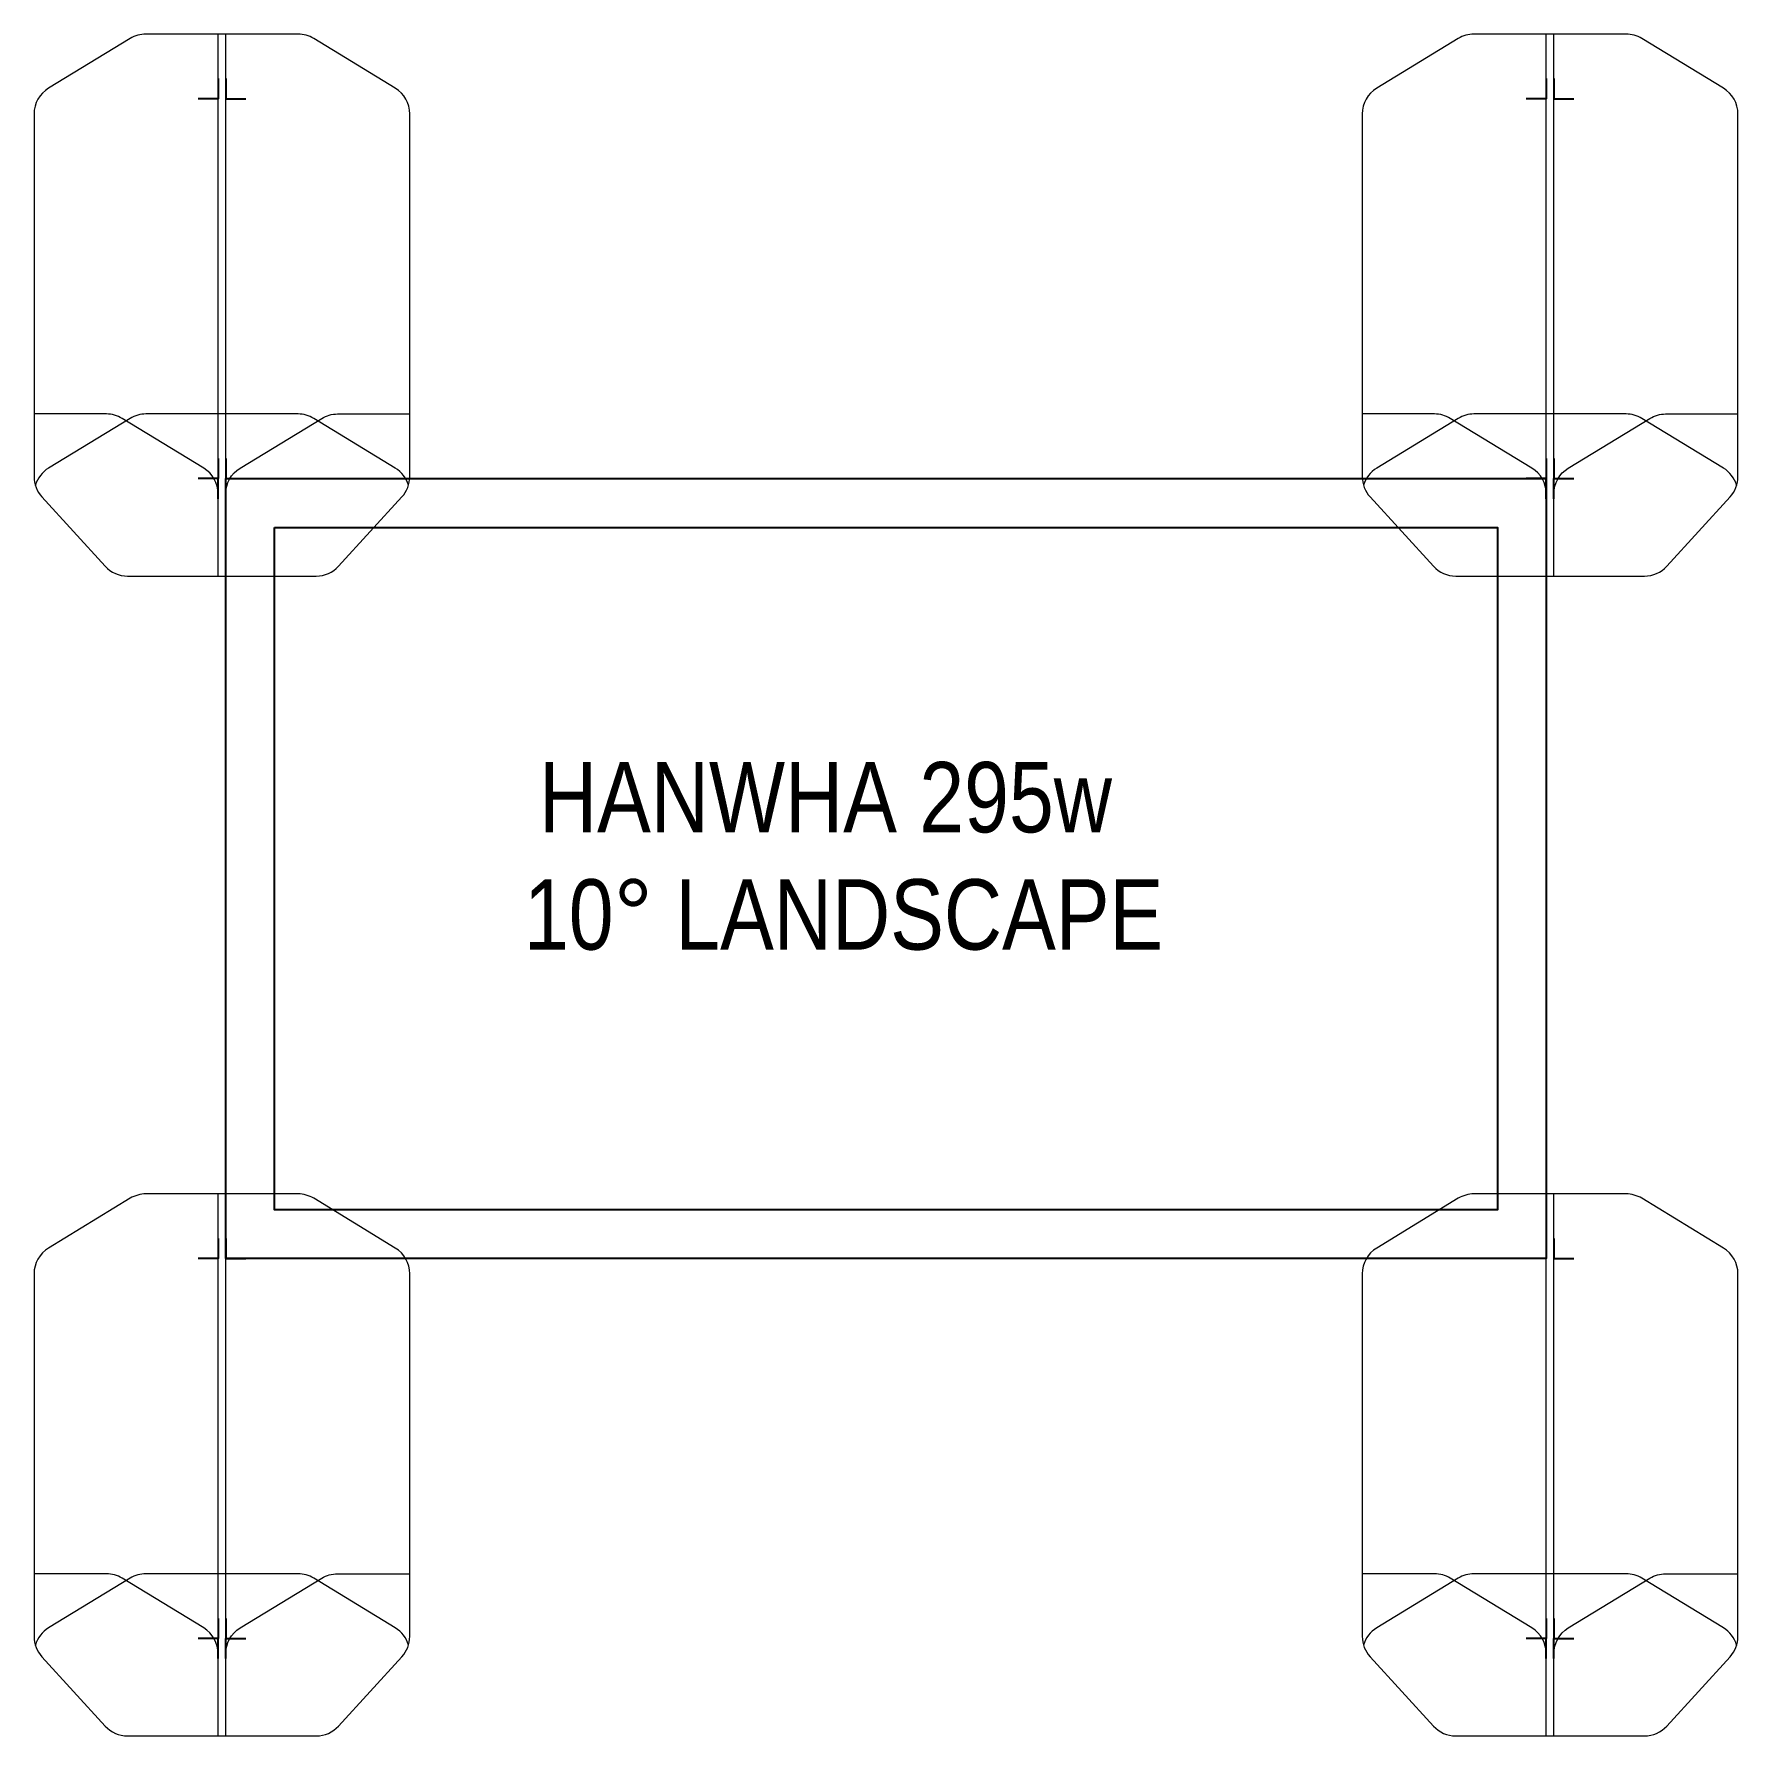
# Model space of a CAD drawing. Header units: feet. Extents: x 3329.6 to 3414.4, y 9286.7 to 9371.4.
import ezdxf

# ---------------------------------------------------------------- set-up
doc = ezdxf.new("R2010")
doc.units = ezdxf.units.FT
doc.header["$MEASUREMENT"] = 0
doc.layers.add('CANADIAN 255', color=7, linetype='Continuous')
doc.layers.add('E - MODULE', color=7, linetype='Continuous')
doc.layers.add('E2-ECOFEET', color=1, linetype='Continuous', lineweight=5)
doc.styles.get("Standard").update_dxf_attribs({"font": 'calibri.ttf'})

# ---------------------------------------------------------------- blocks, each defined once
blk = doc.blocks.new('EcoFoot2+ single')
at = {"layer": 'Defpoints', "color": 251}
for points in [[(-0.188, 19.9), (-0.188, 18.9), (-1.188, 18.9)], [(0.187, 19.9), (0.187, 18.9), (1.188, 18.9)], [(-0.188, 1), (-0.188, 0), (-1.188, 0)], [(0.187, 1), (0.187, 0), (1.188, 0)], [(-0.188, -1), (-0.188, 0), (-1.188, 0)], [(0.187, -1), (0.187, 0), (1.188, 0)]]:
    blk.add_lwpolyline(points, dxfattribs=at)
for p in [(0, 18.9), (0, 0), (0, 0), (0, 0)]:
    blk.add_point(p, dxfattribs=at)
at = {"layer": 'E2-ECOFEET', "color": 42, "linetype": 'Continuous'}
for p, q in [((-0.188, -4.847), (-0.188, 22.117)), ((0.187, -4.847), (0.187, 22.117)), ((-0.188, 0.101), (-0.188, 17.204)), ((0.187, 0.101), (0.187, 17.204))]:
    blk.add_line(p, q, dxfattribs=at)
at = {"layer": 'E2-ECOFEET', "linetype": 'Continuous'}
blk.add_lwpolyline([(-9.346, 17.204), (-9.346, 0.101, 0.187182), (-8.953, -0.91), (-5.803, -4.359, 0.210696), (-4.696, -4.847), (4.696, -4.847, 0.210696), (5.803, -4.359), (8.953, -0.91, 0.187182), (9.346, 0.101), (9.346, 17.204), (9.346, 18.143, 0.261626), (8.626, 19.424), (4.566, 21.898, 0.137668), (3.786, 22.117), (-3.786, 22.117, 0.137668), (-4.566, 21.898), (-8.626, 19.424, 0.261626), (-9.346, 18.143)], format="xyb", close=True, dxfattribs=at)
at = {"layer": 'E2-ECOFEET', "color": 112, "linetype": 'Continuous'}
for points in [[(-0.188, -4.847), (-0.188, -1.696), (-0.188, -0.757, 0.261626), (-0.907, 0.524), (-4.967, 2.998, 0.137668), (-5.748, 3.217), (-9.346, 3.217)], [(0.187, -4.847), (0.187, -1.696), (0.187, -0.757, -0.261626), (0.907, 0.524), (4.967, 2.998, -0.137668), (5.748, 3.217), (9.346, 3.217)]]:
    blk.add_lwpolyline(points, format="xyb", dxfattribs=at)
at = {"layer": 'E2-ECOFEET', "color": 133, "linetype": 'Continuous'}
blk.add_lwpolyline([(9.283, -0.328, 0.18544), (8.626, 0.524), (4.566, 2.998, 0.137668), (3.786, 3.217), (-3.786, 3.217, 0.137668), (-4.566, 2.998), (-8.626, 0.524, 0.18544), (-9.283, -0.328, 0.18544)], format="xyb", dxfattribs=at)
blk = doc.blocks.new('HANWHA 295 - 10 DEGREE PITCH')
at = {"layer": 'CANADIAN 255', "linetype": 'Continuous'}
blk.add_lwpolyline([(3339.174, 9349.244), (3404.874, 9349.244), (3404.874, 9310.442), (3339.174, 9310.442), (3339.174, 9349.244)], dxfattribs=at)
at = {"layer": 'CANADIAN 255', "color": 1, "linetype": 'Continuous'}
blk.add_lwpolyline([(3341.596, 9346.821), (3402.451, 9346.821), (3402.451, 9312.865), (3341.596, 9312.865)], close=True, dxfattribs=at)
at = {"layer": 'Defpoints', "color": 251, "insert": (3371.607, 9330.455), "char_height": 3.5, "attachment_point": 4}
blk.add_mtext('\\pi-16.85;{\\fTechnicLite|b0|i0|c2|p2;HANWHA 295w\\P\\pi-17.595;10° LANDSCAPE}', dxfattribs=at)

msp = doc.modelspace()

# ---------------------------------------------------------------- block references
at = {"layer": 'E - MODULE', "color": 3}
msp.add_blockref('HANWHA 295 - 10 DEGREE PITCH', (0, 0), dxfattribs=at)
at = {"layer": 'E2-ECOFEET'}
for p in [(3338.986, 9349.244), (3405.061, 9349.244), (3338.986, 9291.542), (3405.061, 9291.542)]:
    msp.add_blockref('EcoFoot2+ single', p, dxfattribs=at)

doc.saveas('drawing.dxf')
